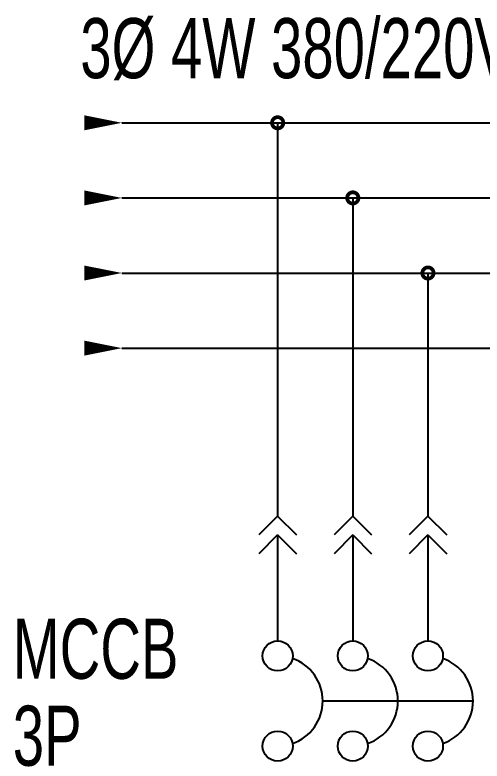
# Model space of a CAD drawing. Header units: millimetres. Extents: x 107 to 2900, y 85 to 3996.
# Drawn here: x 203.4 to 259.4, y 3793.9 to 3883.4 of the extents above; entities that cross this region are included whole.
import ezdxf
from ezdxf.enums import TextEntityAlignment as Align
from ezdxf.lldxf.tags import DXFTag

# ---------------------------------------------------------------- set-up
doc = ezdxf.new("R2010")
doc.units = ezdxf.units.MM
for name, color, linetype in [('1', 1, 'CENTER'), ('6', 3, 'Continuous'), ('7', 7, 'Continuous'), ('LL', 7, 'Continuous')]:
    doc.layers.add(name, color=color, linetype=linetype)
doc.styles.add('ghs', font='NGULIM.TTF')
tags = doc.linetypes.add('CENTER', pattern=[2, 1.25, -0.25, 0.25, -0.25]).pattern_tags.tags
tags[10:11] = [DXFTag(74, 4), DXFTag(75, 0), DXFTag(340, '0'), DXFTag(46, 1.0), DXFTag(50, 0.0), DXFTag(44, 0.0), DXFTag(45, 0.0)]
tags[8:9] = [DXFTag(74, 4), DXFTag(75, 0), DXFTag(340, '0'), DXFTag(46, 1.0), DXFTag(50, 0.0), DXFTag(44, 0.0), DXFTag(45, 0.0)]
tags[6:7] = [DXFTag(74, 4), DXFTag(75, 0), DXFTag(340, '0'), DXFTag(46, 1.0), DXFTag(50, 0.0), DXFTag(44, 0.0), DXFTag(45, 0.0)]
tags[4:5] = [DXFTag(74, 4), DXFTag(75, 0), DXFTag(340, '0'), DXFTag(46, 1.0), DXFTag(50, 0.0), DXFTag(44, 0.0), DXFTag(45, 0.0)]
tags = doc.linetypes.add('HIDDEN', pattern=[0.375, 0.25, -0.125]).pattern_tags.tags
tags[6:7] = [DXFTag(74, 4), DXFTag(75, 0), DXFTag(340, '0'), DXFTag(46, 1.0), DXFTag(50, 0.0), DXFTag(44, 0.0), DXFTag(45, 0.0)]
tags[4:5] = [DXFTag(74, 4), DXFTag(75, 0), DXFTag(340, '0'), DXFTag(46, 1.0), DXFTag(50, 0.0), DXFTag(44, 0.0), DXFTag(45, 0.0)]

msp = doc.modelspace()

# ---------------------------------------------------------------- linework, layer by layer
at = {"color": 0, "linetype": 'Continuous'}
for p, q in [((234.908, 3823.286), (232.658, 3821.036)), ((234.908, 3823.286), (237.158, 3821.036)), ((243.908, 3823.286), (241.658, 3821.036)), ((243.908, 3823.286), (246.158, 3821.036)), ((252.908, 3823.286), (250.658, 3821.036)), ((252.908, 3823.286), (255.158, 3821.036)), ((234.908, 3821.036), (232.658, 3818.786)), ((234.908, 3821.036), (237.158, 3818.786)), ((243.908, 3821.036), (241.658, 3818.786)), ((243.908, 3821.036), (246.158, 3818.786)), ((252.908, 3821.036), (250.658, 3818.786)), ((252.908, 3821.036), (255.158, 3818.786))]:
    msp.add_line(p, q, dxfattribs=at)
for centre in [(234.908, 3806.546), (243.908, 3806.546), (252.908, 3806.546), (234.908, 3795.746), (243.908, 3795.746), (252.908, 3795.746)]:
    msp.add_circle(centre, 1.8, dxfattribs=at)
for centre in [(234.908, 3801.146), (243.908, 3801.146), (252.908, 3801.146)]:
    msp.add_arc(centre, 5.4, 289.18814, 70.81186, dxfattribs=at)
at = {"layer": '1', "color": 0, "linetype": 'Continuous'}
for p, q in [((216.24, 3870.427), (283.362, 3870.427)), ((234.908, 3870.427), (234.908, 3823.286)), ((216.24, 3861.427), (283.362, 3861.427)), ((243.908, 3861.427), (243.908, 3823.286)), ((216.24, 3852.427), (283.362, 3852.427)), ((252.908, 3852.427), (252.908, 3823.286)), ((216.24, 3843.427), (283.362, 3843.427)), ((234.908, 3821.036), (234.908, 3808.346)), ((243.908, 3821.036), (243.908, 3808.346)), ((252.908, 3821.036), (252.908, 3808.346))]:
    msp.add_line(p, q, dxfattribs=at)
for points in [[(211.74, 3870.427, 1.8, 0, 0), (216.24, 3870.427, 0, 0, 0)], [(211.74, 3861.427, 1.8, 0, 0), (216.24, 3861.427, 0, 0, 0)], [(211.74, 3852.427, 1.8, 0, 0), (216.24, 3852.427, 0, 0, 0)], [(211.74, 3843.427, 1.8, 0, 0), (216.24, 3843.427, 0, 0, 0)]]:
    msp.add_lwpolyline(points, format="xyseb", dxfattribs=at)
at = {"layer": '6', "color": 0, "linetype": 'Continuous', "const_width": 0.45}
for points in [[(234.233, 3870.427, 1), (235.583, 3870.427, 1)], [(243.233, 3861.427, 1), (244.583, 3861.427, 1)], [(252.233, 3852.427, 1), (253.583, 3852.427, 1)]]:
    msp.add_lwpolyline(points, format="xyb", close=True, dxfattribs=at)
at = {"layer": 'LL', "color": 0, "linetype": 'HIDDEN'}
msp.add_line((240.308, 3801.146), (258.308, 3801.146), dxfattribs=at)

# ---------------------------------------------------------------- texts
at = {"layer": '7', "color": 0, "linetype": 'Continuous', "style": 'ghs', "width": 0.7}
msp.add_text('3%%C 4W 380/220V 60Hz', height=7.2, dxfattribs=at).set_placement((245.926, 3879.427), align=Align.MIDDLE)
for s, p in [('MCCB', (203.184, 3803.801)), ('3P', (203.184, 3793.388))]:
    msp.add_text(s, height=7.2, dxfattribs=at).set_placement(p)

doc.saveas('drawing.dxf')
